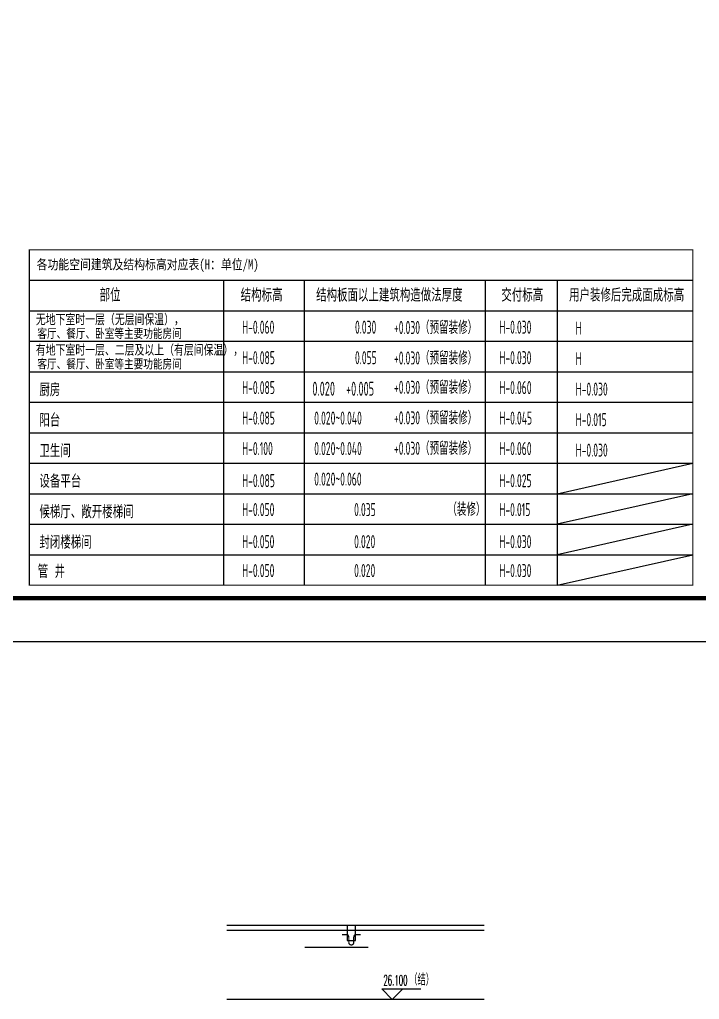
# Model space of a CAD drawing. Extents: x 27938 to 983267, y -209821 to 1628073.
# Drawn here: x 722151 to 737742, y 325418 to 347906 of the extents above; entities that cross this region are included whole.
import ezdxf

# ---------------------------------------------------------------- set-up
doc = ezdxf.new("R2010")
doc.units = 0
doc.header["$LTSCALE"] = 1000
doc.header["$MEASUREMENT"] = 0
for name, color, linetype in [('C-Sheet-图框', 101, 'Continuous'), ('DIM_ELEV', 3, 'Continuous'), ('PUB_TEXT', 4, 'Continuous'), ('图框', 140, 'Continuous')]:
    doc.layers.add(name, color=color, linetype=linetype)
doc.layers.add('yichutu', color=7, linetype='Continuous', true_color=0xffffff, plot=False)
doc.styles.add('_TCH_DIM', font='SIMPLEX.shx', dxfattribs={"width": 0.7, "bigfont": 'GBCBIG.shx'})
doc.styles.add('宋体', font='', dxfattribs={"height": 50})
doc.styles.add('房间名称', font='TSSDENG', dxfattribs={"width": 0.8, "bigfont": 'HZTXT'})
doc.styles.get('宋体').set_extended_font_data('SimSun')

# ---------------------------------------------------------------- blocks, each defined once
blk = doc.blocks.new('TK')
at = {"layer": '图框'}
blk.add_lwpolyline([(465375, 548714), (549475, 548714), (549475, 489314), (465375, 489314)], close=True, dxfattribs=at)
blk.add_lwpolyline([(465375, 548714), (549475, 548714), (549475, 489314), (465375, 489314)], close=True, dxfattribs=at)
at = {"layer": '图框', "const_width": 100}
blk.add_lwpolyline([(548475, 490314), (548475, 547714), (467875, 547714), (467875, 490314)], close=True, dxfattribs=at)
blk = doc.blocks.new('A$C78D13F63')
at = {"layer": 'C-Sheet-图框', "color": 0}
for p, q in [((52360, 7300), (67578, 7300)), ((56815, 7300), (56815, 300)), ((58665, 7300), (58665, 300)), ((62812, 7300), (62812, 300)), ((64465, 7300), (64465, 300)), ((52360, 6600), (67578, 6600)), ((52360, 5900), (67578, 5900)), ((52360, 5200), (67578, 5200)), ((52360, 4500), (67578, 4500)), ((52360, 3800), (67578, 3800)), ((52360, 3100), (67578, 3100)), ((52360, 2400), (67578, 2400)), ((52360, 1700), (67578, 1700)), ((52360, 1000), (67578, 1000))]:
    blk.add_line(p, q, dxfattribs=at)
at = {"layer": 'C-Sheet-图框', "color": 0, "const_width": 24}
blk.add_lwpolyline([(52360, 300), (52360, 8000), (67578, 8000), (67578, 300), (52360, 300)], dxfattribs=at)
at = {"layer": 'PUB_TEXT', "color": 251, "true_color": 0x636466}
for p, q in [((64465, 2400), (67578, 3100)), ((67578, 2400), (64465, 1700)), ((67578, 1700), (64465, 1000)), ((64465, 300), (67578, 1000))]:
    blk.add_line(p, q, dxfattribs=at)
at = {"layer": 'PUB_TEXT', "color": 2}
for s, height, style, width, p in [('各功能空间建筑及结构标高对应表(H：单位/M)', 227.85, '宋体', 0.8, (52528, 7551)), ('H-0.060', 300, '房间名称', 0.56, (57240, 6073)), ('H-0.030', 300, '房间名称', 0.56, (63139, 6073)), ('H-0.085', 300, '房间名称', 0.56, (57240, 5373)), ('H-0.030', 300, '房间名称', 0.56, (63139, 5373)), ('H-0.085', 300, '房间名称', 0.56, (57240, 4687)), ('H-0.060', 300, '房间名称', 0.56, (63139, 4687)), ('H-0.085', 300, '房间名称', 0.56, (57240, 3987)), ('H-0.045', 300, '房间名称', 0.56, (63139, 3987)), ('H-0.100', 300, '房间名称', 0.56, (57240, 3287)), ('H-0.060', 300, '房间名称', 0.56, (63139, 3287)), ('H-0.085', 300, '房间名称', 0.56, (57240, 2551)), ('H-0.025', 300, '房间名称', 0.56, (63139, 2551)), ('H-0.050', 300, '房间名称', 0.56, (57240, 1887)), ('H-0.015', 300, '房间名称', 0.56, (63139, 1887)), ('H-0.050', 300, '房间名称', 0.56, (57240, 1151)), ('H-0.030', 300, '房间名称', 0.56, (63139, 1151)), ('H-0.050', 300, '房间名称', 0.56, (57240, 487)), ('H-0.030', 300, '房间名称', 0.56, (63139, 487))]:
    blk.add_text(s, height=height, dxfattribs=dict(at, style=style, width=width)).set_placement(p)
at = {"layer": 'PUB_TEXT', "style": '房间名称'}
for s, height, width, p in [('部位', 300, 0.8, (53972, 6810)), ('结构标高', 300, 0.8, (57207, 6810)), ('结构板面以上建筑构造做法厚度', 300, 0.8, (58938, 6810)), ('交付标高', 300, 0.8, (63186, 6810)), ('用户装修后完成面成标高', 300, 0.8, (64739, 6810)), ('0.030', 300, 0.56, (59829, 6073)), ('客厅、餐厅、卧室等主要功能房间', 240, 0.8, (52544, 5953)), ('0.055', 300, 0.56, (59829, 5373)), ('客厅、餐厅、卧室等主要功能房间', 240, 0.8, (52544, 5253)), ('厨房', 300, 0.8, (52591, 4637)), ('0.020', 321.4, 0.56, (58851, 4650)), ('0.020~0.040', 300, 0.56, (58894, 3987)), ('阳台', 300, 0.8, (52591, 3937)), ('卫生间', 300, 0.8, (52591, 3237)), ('0.020~0.040', 300, 0.56, (58894, 3287)), ('设备平台', 300, 0.8, (52591, 2537)), ('0.020~0.060', 300, 0.56, (58894, 2587)), ('候梯厅、敞开楼梯间', 300, 0.8, (52591, 1837)), ('0.035', 300, 0.56, (59809, 1887)), ('封闭楼梯间', 300, 0.8, (52591, 1137)), ('0.020', 300, 0.56, (59809, 1151)), ('管 井', 300, 0.8, (52553, 469)), ('0.020', 300, 0.56, (59809, 487))]:
    blk.add_text(s, height=height, dxfattribs=dict(at, width=width)).set_placement(p)
at = {"layer": 'PUB_TEXT', "color": 1, "style": '房间名称', "width": 0.8}
for s, p in [('无地下室时一层（无层间保温），', (52510, 6268)), ('有地下室时一层、二层及以上（有层间保温），', (52510, 5568))]:
    blk.add_text(s, height=257.14, dxfattribs=at).set_placement(p)
at = {"layer": 'PUB_TEXT', "color": 251, "true_color": 0x636466, "style": '房间名称', "width": 0.56}
for s, p in [('+0.030（预留装修）', (60723, 6066)), ('+0.030（预留装修）', (60723, 5366)), ('+0.030（预留装修）', (60723, 4693)), ('+0.030（预留装修）', (60723, 3993)), ('+0.030（预留装修）', (60723, 3293)), ('（装修）', (61948, 1893))]:
    blk.add_text(s, height=300, dxfattribs=at).set_placement(p)
at = {"layer": 'PUB_TEXT', "color": 4, "style": '房间名称', "width": 0.56}
for s, p in [('H', (64889, 6051)), ('H', (64889, 5351)), ('H-0.030', (64889, 4651)), ('H-0.015', (64889, 3951)), ('H-0.030', (64889, 3251))]:
    blk.add_text(s, height=300, dxfattribs=at).set_placement(p)
at = {"layer": 'PUB_TEXT', "color": 3, "style": '房间名称', "width": 0.56}
blk.add_text('+0.005', height=321.4, dxfattribs=at).set_placement((59623, 4650))
blk = doc.blocks.new('yct-841-594-84100-59399.9999999999-100-1000.0')
at = {"layer": 'yichutu', "color": 7, "true_color": 0xffffff}
blk.add_lwpolyline([(0, 0), (0, 59400), (84100, 59400), (84100, 0)], close=True, dxfattribs=at)

msp = doc.modelspace()

# ---------------------------------------------------------------- linework, layer by layer
for p, q in [((732804.2, 327118.5), (726903.2, 327118.5)), ((732804.2, 326998.5), (726903.2, 326998.5)), ((728689.4, 326618.5), (730148.2, 326618.5)), ((732804.2, 325418.5), (726903.2, 325418.5))]:
    msp.add_line(p, q)
msp.add_lwpolyline([(729664, 327118.5), (729664, 326768.5), (729853.7, 326768.5), (729853.7, 327118.5)])
at = {"color": 6, "const_width": 30}
msp.add_lwpolyline([(729972.8, 326907), (729845.5, 326907, 0.2056834), (729815.5, 326827), (729815.5, 326725.1, -1), (729702.2, 326725.1), (729702.2, 326827, 0.2056834), (729672.2, 326907), (729544.9, 326907)], format="xyb", dxfattribs=at)
at = {"layer": 'DIM_ELEV'}
for p, q in [((730698.2, 325418.5), (730458.2, 325658.5)), ((730458.2, 325658.5), (731350.5, 325658.5)), ((730698.2, 325418.5), (730938.2, 325658.5))]:
    msp.add_line(p, q, dxfattribs=at)

# ---------------------------------------------------------------- block references
msp.add_blockref('TK', (202139.1, -155690.1))

# ---------------------------------------------------------------- texts
at = {"layer": 'DIM_ELEV', "color": 7, "style": '_TCH_DIM'}
for s, height, width, p in [('26.100', 238, 0.494118, (730494.3, 325738.6)), ('（结）', 270.07, 0.7, (731087.9, 325738.6))]:
    msp.add_text(s, height=height, dxfattribs=dict(at, width=width)).set_placement(p)

# ---------------------------------------------------------------- next in the draw order: block references
msp.add_blockref('A$C78D13F63', (670014.1, 334623.5))

# ---------------------------------------------------------------- next in the draw order: block references
at = {"layer": 'yichutu'}
msp.add_blockref('yct-841-594-84100-59399.9999999999-100-1000.0', (667514.1, 333623.5), dxfattribs=at)

doc.saveas('drawing.dxf')
